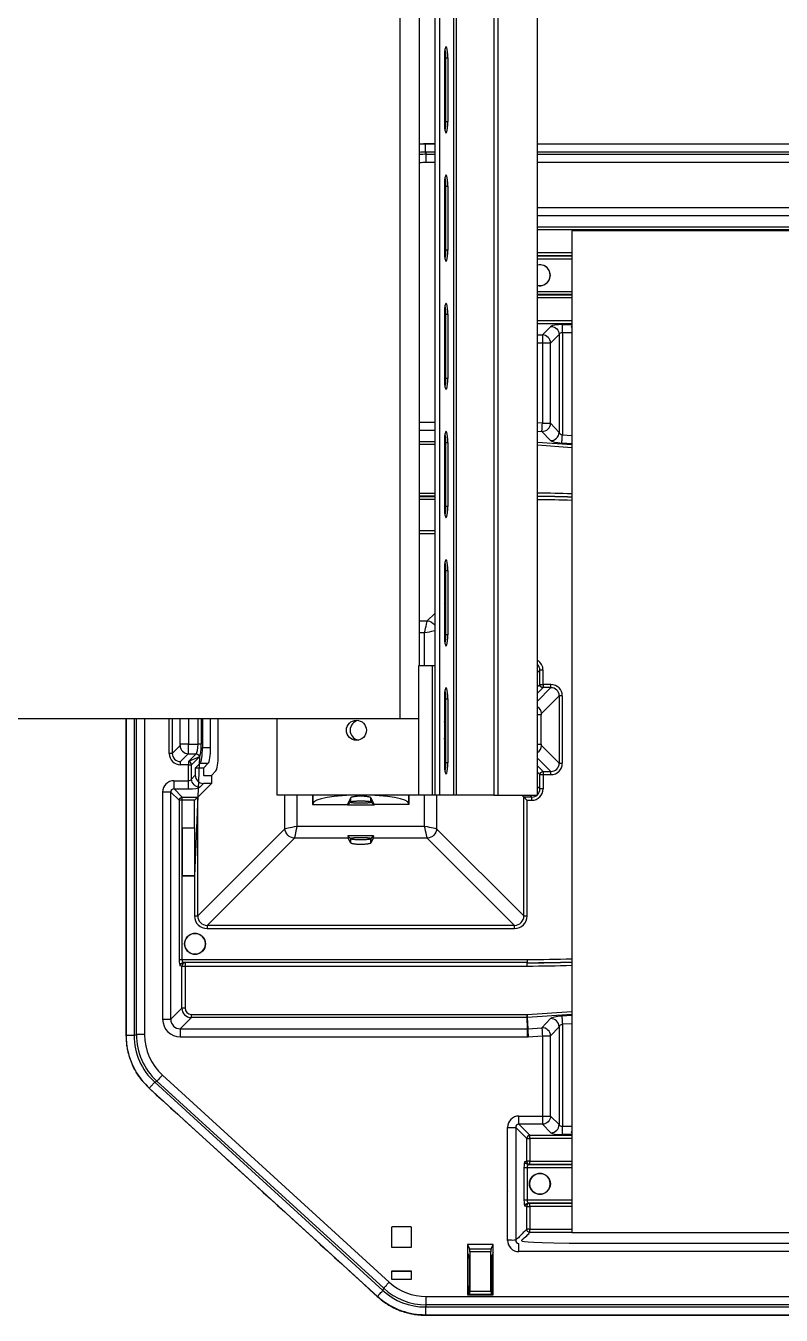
# Model space of a CAD drawing. Header units: feet. Extents: x 1518 to 2565, y 62 to 679.
# Drawn here: x 2123.65 to 2135.43, y 528.97 to 549.08 of the extents above; entities that cross this region are included whole.
import ezdxf

# ---------------------------------------------------------------- set-up
doc = ezdxf.new("R2010")
doc.units = ezdxf.units.FT
doc.header["$LTSCALE"] = 50
doc.header["$MEASUREMENT"] = 0

# ---------------------------------------------------------------- blocks, each defined once
blk = doc.blocks.new('Z1')
at = {"color": 1, "linetype": 'Continuous'}
for p, q in [((0.871, 140.498), (0.871, 70.498)), ((1.523, 140.498), (1.523, 70.498)), ((2.142, 70.498), (2.142, 140.498)), ((0, 71.685), (0, 137.185)), ((0.301, 72.518), (0.301, 136.373)), ((0.395, 80.527), (0.408, 80.493)), ((2.143, 80.655), (18.191, 80.655)), ((18.191, 80.652), (2.143, 80.652)), ((18.191, 80.527), (2.143, 80.527)), ((2.143, 78.959), (2.677, 78.959)), ((2.677, 78.909), (2.143, 78.909)), ((2.143, 78.907), (2.677, 78.907)), ((2.677, 78.857), (2.143, 78.857)), ((2.143, 78.355), (2.677, 78.355)), ((2.677, 78.305), (2.143, 78.305)), ((2.143, 78.302), (2.677, 78.302)), ((2.677, 78.252), (2.143, 78.252)), ((2.143, 77.898), (2.677, 77.898)), ((2.677, 77.848), (2.143, 77.848)), ((0.301, 76.313), (0.54, 76.313)), ((2.347, 76.298), (2.48, 76.155)), ((0.54, 76.185), (0.301, 76.185)), ((2.343, 76.028), (2.21, 76.17)), ((0.301, 76.013), (0.54, 76.013)), ((0.54, 75.964), (0.301, 75.964)), ((0.69, 76.013), (0.708, 76.013)), ((0.708, 75.964), (0.69, 75.964)), ((2.143, 76.002), (2.677, 75.966)), ((2.677, 75.916), (2.143, 75.953)), ((0.301, 75.208), (0.54, 75.208)), ((0.54, 75.158), (0.301, 75.158)), ((0.301, 75.156), (0.54, 75.156)), ((0.54, 75.106), (0.301, 75.106)), ((0.69, 75.208), (0.708, 75.208)), ((0.708, 75.158), (0.69, 75.158)), ((0.69, 75.156), (0.708, 75.156)), ((0.708, 75.106), (0.69, 75.106)), ((0.301, 74.624), (0.54, 74.624)), ((0.54, 74.574), (0.301, 74.574)), ((0.69, 73.482), (0.708, 73.501)), ((0.708, 73.205), (0.69, 73.187)), ((-2.836, 71.123), (-2.836, 71.685)), ((-1.365, 70.498), (-1.365, 70.352)), ((-0.772, 70.452), (-0.772, 70.388)), ((-0.455, 70.388), (-0.455, 70.452)), ((-0.772, 69.817), (-0.772, 69.753)), ((-0.455, 69.753), (-0.455, 69.817)), ((-0.136, 63.751), (-0.136, 63.453)), ((0.168, 63.761), (-0.126, 63.761)), ((0.178, 63.453), (0.178, 63.751)), ((2.677, 63.675), (10.302, 63.675)), ((-0.126, 63.443), (0.168, 63.443)), ((1.051, 63.357), (1.072, 63.315)), ((1.076, 63.266), (1.076, 62.844)), ((1.427, 63.266), (1.427, 62.844)), ((0.177, 63.067), (-0.135, 63.067)), ((0.177, 62.944), (0.177, 63.067)), ((-0.136, 62.943), (0.178, 62.943))]:
    blk.add_line(p, q, dxfattribs=at)
for points in [[(0.832, 140.498), (0.832, 70.498), (0.617, 70.498), (0.54, 70.498), (0.497, 70.498)], [(0.617, 140.498), (0.54, 140.498), (0.54, 70.498)], [(0.617, 70.498), (0.617, 140.498), (0.832, 140.498), (0.871, 140.498), (1.461, 140.498)], [(1.461, 70.498), (1.523, 70.498), (2.142, 70.498), (2.143, 70.498), (2.143, 140.498), (2.142, 140.498), (1.523, 140.498), (1.461, 140.498), (1.461, 70.498), (0.871, 70.498), (0.832, 70.498)], [(0.291, 71.685), (0, 71.685), (-38.449, 71.685), (-38.449, 137.185), (0, 137.185), (0.291, 137.185)], [(0.708, 81.998), (0.742, 81.998), (0.742, 80.998), (0.708, 80.998)], [(0.54, 80.652), (0.395, 80.652), (0.301, 80.647)], [(0.54, 80.527), (0.395, 80.527), (0.395, 80.652), (0.395, 80.655)], [(0.54, 80.365), (0.408, 80.365), (0.408, 80.493), (0.54, 80.493)], [(2.143, 79.663), (11.811, 79.663), (11.811, 79.681), (11.811, 80.335), (12.211, 80.335), (12.211, 79.681), (12.211, 79.663), (18.06, 79.663), (18.06, 79.535)], [(0.708, 79.998), (0.742, 79.998), (0.742, 78.998), (0.708, 78.998)], [(2.143, 79.363), (17.888, 79.363), (17.888, 79.314), (17.937, 79.314), (18.109, 79.486), (18.191, 79.486)], [(10.302, 79.3), (10.302, 63.675), (17.927, 63.675), (17.927, 79.3), (10.302, 79.3), (2.677, 79.3), (2.677, 63.675), (2.023, 63.675), (2.023, 63.724), (2.677, 63.724)], [(17.888, 79.3), (17.888, 79.314), (2.143, 79.314)], [(0.708, 77.998), (0.742, 77.998), (0.742, 76.998), (0.708, 76.998)], [(2.48, 77.681), (2.347, 77.548), (2.219, 77.548), (2.143, 77.548)], [(2.529, 77.708), (2.529, 77.836), (2.677, 77.836)], [(2.677, 77.708), (2.529, 77.708), (2.529, 76.117), (2.677, 76.107)], [(2.677, 77.794), (2.669, 77.801), (2.677, 77.801)], [(0.708, 75.998), (0.742, 75.998), (0.742, 74.998), (0.708, 74.998)], [(0.708, 73.998), (0.742, 73.998), (0.742, 72.998), (0.708, 72.998)], [(0.301, 73.213), (0.421, 73.213), (0.54, 73.332)], [(0.381, 72.518), (0.381, 73.026), (0.301, 73.026)], [(0.497, 72.518), (0.497, 70.498), (0.291, 70.498), (-1.916, 70.498), (-1.916, 71.685)], [(0.291, 70.498), (0.291, 72.518), (0.497, 72.518), (0.54, 72.518)], [(2.143, 72.185), (2.18, 72.222), (2.229, 72.222), (2.229, 72.445), (2.18, 72.445), (2.143, 72.408)], [(2.143, 71.964), (2.352, 72.173), (2.352, 72.222), (2.229, 72.222), (2.229, 72.173), (2.143, 72.087)], [(0.708, 71.998), (0.742, 71.998), (0.742, 70.998), (0.708, 70.998)], [(-4.147, 71.685), (-4.147, 66.745), (-4.273, 66.745), (-4.275, 66.745)], [(-4.147, 66.745), (-4.113, 66.76), (-4.113, 71.685)], [(-3.985, 71.685), (-3.985, 66.76), (-4.113, 66.76)], [(-3.553, 71.685), (-3.553, 71.147), (-3.602, 71.147), (-3.602, 71.685)], [(-3.3, 71.685), (-3.3, 71.289), (-3.428, 71.289), (-3.428, 71.685)], [(-3.3, 71.289), (-3.151, 71.289), (-3.151, 71.685)], [(-3.102, 71.685), (-3.102, 71.289), (-3.151, 71.289)], [(-3.082, 71.685), (-3.082, 71.239), (-2.955, 71.239), (-2.955, 71.685)], [(2.143, 71.289), (2.2, 71.289), (2.2, 71.749), (2.143, 71.749)], [(2.143, 70.853), (2.18, 70.816), (2.229, 70.816), (2.352, 70.816), (2.352, 70.865), (2.143, 71.074)], [(-3.067, 70.917), (-3.194, 70.917), (-3.194, 70.806), (-3.253, 70.747)], [(-3.194, 70.917), (-3.119, 70.993), (-2.992, 70.993), (-3.067, 70.917), (-3.067, 70.81), (-3.062, 70.805), (-2.944, 70.805), (-2.873, 70.877)], [(2.143, 70.951), (2.229, 70.865), (2.229, 70.816), (2.229, 70.593), (2.18, 70.593), (2.143, 70.63)], [(-3.526, 70.593), (-3.302, 70.593), (-3.302, 70.721)], [(-3.157, 68.612), (-3.157, 70.465), (-2.944, 70.678)], [(-3.576, 70.544), (-3.704, 70.544), (-3.704, 67.001), (-3.576, 67.001), (-3.403, 67.173)], [(-3.396, 69.984), (-3.398, 69.987), (-3.207, 69.987), (-3.207, 69.237), (-3.207, 68.612), (-3.157, 68.612), (-1.796, 69.973), (-1.796, 70.498)], [(-1.364, 70.498), (-1.364, 70.368), (-1.365, 70.352), (-0.822, 70.352)], [(-0.406, 70.338), (-0.822, 70.338), (-0.774, 70.386), (-0.774, 70.448), (-0.822, 70.352), (-0.822, 70.338)], [(0.138, 70.352), (-0.406, 70.352), (-0.454, 70.448), (-0.454, 70.386), (-0.406, 70.338), (-0.406, 70.352)], [(0.136, 70.498), (0.136, 70.368), (0.138, 70.352), (0.138, 70.498)], [(0.568, 70.498), (0.568, 69.973), (1.93, 68.612), (1.979, 68.612), (1.979, 70.416), (2.052, 70.416), (2.052, 70.465), (2.02, 70.498)], [(1.93, 68.612), (1.93, 70.465), (1.898, 70.498)], [(-3.396, 69.239), (-3.398, 69.237), (-3.207, 69.237), (-3.209, 69.239)], [(-3.428, 66.853), (-3.428, 66.725), (1.986, 66.725), (1.986, 66.853), (1.98, 67.025), (-3.256, 67.025), (-3.256, 67.074), (1.98, 67.074), (2.677, 67.122)], [(-3.256, 67.025), (-3.428, 66.853), (1.986, 66.853)], [(2.677, 66.931), (2.529, 66.921), (2.529, 65.331), (2.677, 65.331)], [(2.677, 65.141), (2.023, 65.141), (2.023, 65.19), (2.677, 65.19)], [(2.677, 65.203), (2.529, 65.203), (2.529, 65.331)], [(2.677, 65.237), (2.669, 65.237), (2.677, 65.245)], [(1.979, 64.683), (1.93, 64.683), (1.93, 64.182), (1.979, 64.182), (2.677, 64.182)], [(2.677, 64.683), (1.979, 64.683), (1.979, 64.182)], [(1.051, 63.484), (1.051, 63.357), (1.051, 62.703), (1.451, 62.703), (1.451, 63.357), (1.43, 63.315)], [(1.451, 63.357), (1.451, 63.484), (1.051, 63.484), (1.083, 63.42), (1.419, 63.42), (1.451, 63.484)], [(11.811, 63.375), (1.851, 63.375), (1.851, 63.503)], [(-0.136, 63.068), (-0.135, 63.067), (-0.135, 62.944)], [(18.604, 62.384), (18.604, 62.386), (0.395, 62.386), (0.395, 62.384)]]:
    blk.add_lwpolyline(points, dxfattribs=at)
at = {"color": 1, "linetype": 'Continuous', "flags": 128}
for points in [[(0.742, 81.998), (0.741, 82.046), (0.738, 82.09), (0.733, 82.127), (0.727, 82.154), (0.719, 82.168), (0.712, 82.168), (0.705, 82.154), (0.699, 82.127), (0.694, 82.09), (0.691, 82.046), (0.69, 81.998), (0.69, 80.998), (0.691, 80.949), (0.694, 80.905), (0.699, 80.868), (0.705, 80.841), (0.712, 80.827), (0.719, 80.827), (0.727, 80.841), (0.733, 80.868), (0.738, 80.905), (0.741, 80.949), (0.742, 80.998)], [(0.742, 79.998), (0.741, 80.046), (0.738, 80.09), (0.733, 80.127), (0.727, 80.154), (0.719, 80.168), (0.712, 80.168), (0.705, 80.154), (0.699, 80.127), (0.694, 80.09), (0.691, 80.046), (0.69, 79.998), (0.69, 78.998), (0.691, 78.949), (0.694, 78.905), (0.699, 78.868), (0.705, 78.841), (0.712, 78.827), (0.719, 78.827), (0.727, 78.841), (0.733, 78.868), (0.738, 78.905), (0.741, 78.949), (0.742, 78.998)], [(0.742, 77.998), (0.741, 78.046), (0.738, 78.09), (0.733, 78.127), (0.727, 78.154), (0.719, 78.168), (0.712, 78.168), (0.705, 78.154), (0.699, 78.127), (0.694, 78.09), (0.691, 78.046), (0.69, 77.998), (0.69, 76.998), (0.691, 76.949), (0.694, 76.905), (0.699, 76.868), (0.705, 76.841), (0.712, 76.827), (0.719, 76.827), (0.727, 76.841), (0.733, 76.868), (0.738, 76.905), (0.741, 76.949), (0.742, 76.998)], [(2.143, 76.175), (2.21, 76.17), (2.211, 76.176), (2.211, 76.185), (2.212, 76.198), (2.213, 76.214), (2.214, 76.233), (2.216, 76.253), (2.217, 76.275), (2.219, 76.298), (2.143, 76.303)], [(0.742, 75.998), (0.741, 76.046), (0.738, 76.09), (0.733, 76.127), (0.727, 76.154), (0.719, 76.168), (0.712, 76.168), (0.705, 76.154), (0.699, 76.127), (0.694, 76.09), (0.691, 76.046), (0.69, 75.998), (0.69, 74.998), (0.691, 74.949), (0.694, 74.905), (0.699, 74.868), (0.705, 74.841), (0.712, 74.827), (0.719, 74.827), (0.727, 74.841), (0.733, 74.868), (0.738, 74.905), (0.741, 74.949), (0.742, 74.998)], [(2.677, 75.978), (2.52, 75.989), (2.521, 75.995), (2.522, 76.005), (2.522, 76.018), (2.524, 76.033), (2.525, 76.052), (2.526, 76.073), (2.528, 76.094), (2.529, 76.117)], [(0.742, 73.998), (0.741, 74.046), (0.738, 74.09), (0.733, 74.127), (0.727, 74.154), (0.719, 74.168), (0.712, 74.168), (0.705, 74.154), (0.699, 74.127), (0.694, 74.09), (0.691, 74.046), (0.69, 73.998), (0.69, 72.998), (0.691, 72.949), (0.694, 72.905), (0.699, 72.868), (0.705, 72.841), (0.712, 72.827), (0.719, 72.827), (0.727, 72.841), (0.733, 72.868), (0.738, 72.905), (0.741, 72.949), (0.742, 72.998)], [(0.742, 71.998), (0.741, 72.046), (0.738, 72.09), (0.733, 72.127), (0.727, 72.154), (0.719, 72.168), (0.712, 72.168), (0.705, 72.154), (0.699, 72.127), (0.694, 72.09), (0.691, 72.046), (0.69, 71.998), (0.69, 70.998), (0.691, 70.949), (0.694, 70.905), (0.699, 70.868), (0.705, 70.841), (0.712, 70.827), (0.719, 70.827), (0.727, 70.841), (0.733, 70.868), (0.738, 70.905), (0.741, 70.949), (0.742, 70.998)], [(-3.398, 67.933), (-3.398, 69.237), (-3.398, 69.987), (-3.398, 70.416), (-3.398, 70.465), (-3.157, 70.465), (-3.16, 70.463), (-3.163, 70.459), (-3.168, 70.454), (-3.174, 70.448), (-3.182, 70.441), (-3.189, 70.433), (-3.198, 70.425), (-3.207, 70.416)], [(-1.609, 70.498), (-1.609, 70.012), (-1.617, 69.975), (-1.624, 69.939), (-1.631, 69.905), (-1.637, 69.876), (-1.642, 69.853), (-1.646, 69.836), (-1.648, 69.825), (-3.01, 68.464), (-3.01, 68.415), (1.782, 68.415), (1.782, 68.464), (-3.01, 68.464)], [(1.782, 68.464), (0.421, 69.825), (0.419, 69.836), (0.415, 69.853), (0.41, 69.876), (0.404, 69.905), (0.397, 69.939), (0.389, 69.975), (0.381, 70.012), (0.381, 70.498)], [(2.052, 70.465), (1.93, 70.465), (1.932, 70.463), (1.936, 70.459), (1.941, 70.454), (1.947, 70.448), (1.954, 70.441), (1.962, 70.433), (1.971, 70.425), (1.979, 70.416)], [(2.677, 67.06), (2.52, 67.049), (2.521, 67.043), (2.522, 67.034), (2.522, 67.021), (2.524, 67.005), (2.525, 66.986), (2.526, 66.966), (2.528, 66.944), (2.529, 66.921)], [(-3.913, 65.924), (-3.911, 65.925), (-0.354, 62.676), (-0.339, 62.693), (-0.325, 62.709), (-0.311, 62.724), (-0.299, 62.737), (-0.288, 62.749), (-0.28, 62.758), (-0.273, 62.765), (-0.269, 62.769), (-3.826, 66.018), (-3.793, 66.033), (-0.256, 62.803)], [(-0.269, 62.769), (-0.256, 62.803), (-0.253, 62.807), (-0.246, 62.814), (-0.237, 62.824), (-0.227, 62.836), (-0.214, 62.849), (-0.2, 62.865), (-0.185, 62.881), (-0.17, 62.897), (-3.706, 66.127), (-3.722, 66.111), (-3.736, 66.095), (-3.75, 66.079), (-3.763, 66.066), (-3.774, 66.054), (-3.782, 66.044), (-3.789, 66.037), (-3.793, 66.033)]]:
    blk.add_lwpolyline(points, dxfattribs=at)
at = {"color": 1, "linetype": 'Continuous'}
for points in [[(0.699, 82.129, -0.044078), (0.708, 81.998), (0.708, 80.998, -0.044084), (0.699, 80.866)], [(0.699, 80.129, -0.044084), (0.708, 79.998), (0.708, 78.998, -0.044083), (0.699, 78.866)], [(2.143, 78.448, 0.202767), (2.267, 78.47, 0.544465), (2.267, 78.741, 0.202767), (2.143, 78.763)], [(0.699, 78.129, -0.044083), (0.708, 77.998), (0.708, 76.998, -0.044083), (0.699, 76.866)], [(2.143, 77.676), (2.219, 77.676), (2.352, 77.809, -0.393918), (2.48, 77.681), (2.48, 76.155)], [(0.699, 76.129, -0.044083), (0.708, 75.998), (0.708, 74.998, -0.044083), (0.699, 74.866)], [(0.699, 74.129, -0.044084), (0.708, 73.998), (0.708, 72.998, -0.044081), (0.699, 72.866)], [(2.352, 72.173), (2.229, 72.173, -0.393952), (2.18, 72.222), (2.18, 72.445)], [(0.699, 72.129, -0.044084), (0.708, 71.998), (0.708, 70.998, -0.044078), (0.699, 70.866)], [(2.143, 71.163, 0.244886), (2.203, 71.27), (2.48, 70.993), (2.529, 70.993), (2.529, 72.045), (2.48, 72.045), (2.48, 70.993)], [(2.48, 72.045), (2.203, 71.768, 0.244888), (2.143, 71.875)], [(0.69, 71.37, 0.067276), (0.704, 71.508, 0.067277), (0.69, 71.646)], [(-3.553, 71.147), (-3.431, 71.27, 0.393908), (-3.303, 71.142)], [(-2.944, 70.805), (-2.944, 70.678), (-3.066, 70.678), (-3.125, 70.619, -0.393908), (-3.253, 70.747), (-3.253, 70.97, 0.393932), (-3.302, 71.019), (-3.18, 71.142)], [(2.18, 70.593), (2.18, 70.816, -0.393948), (2.229, 70.865), (2.352, 70.865)], [(-3.576, 67.001), (-3.576, 70.544), (-3.448, 70.416), (-3.448, 67.933), (-3.398, 67.933), (1.981, 67.933), (1.981, 67.883), (-3.381, 67.883), (-3.354, 67.88, 0.412109), (-3.403, 67.83), (-3.354, 67.83), (-3.354, 67.173), (-3.403, 67.173), (-3.403, 67.83), (-3.43, 67.833, -0.411992), (-3.381, 67.883)], [(2.48, 66.883, 0.411946), (2.343, 67.011), (2.21, 66.868)], [(1.851, 65.362), (2.023, 65.19, 0.393866), (1.974, 65.141), (1.802, 65.313), (1.802, 63.552)], [(1.997, 64.733, -0.412067), (1.947, 64.783), (1.974, 64.786), (1.974, 65.141), (2.023, 65.141), (2.023, 64.786), (2.677, 64.786)], [(2.677, 64.736), (2.023, 64.736), (2.023, 64.786), (1.974, 64.786, 0.412074), (2.023, 64.736), (1.997, 64.733), (2.677, 64.733)], [(2.677, 64.079), (2.023, 64.079), (2.023, 63.724), (1.974, 63.724), (1.974, 64.079), (1.947, 64.082, -0.412081), (1.997, 64.132)], [(2.677, 64.132), (1.997, 64.132), (2.023, 64.129, 0.412061), (1.974, 64.079), (2.023, 64.079), (2.023, 64.129), (2.677, 64.129)]]:
    blk.add_lwpolyline(points, format="xyb", dxfattribs=at)
for points in [[(2.219, 76.298), (2.347, 76.298), (2.347, 77.548, 0.393919), (2.219, 77.676), (2.219, 77.548)], [(-3.209, 69.239), (-3.396, 69.239), (-3.396, 69.984), (-3.209, 69.984), (-3.207, 69.987), (-3.207, 70.416), (-3.398, 70.416), (-3.448, 70.416, -0.393922), (-3.398, 70.465), (-3.526, 70.593), (-3.526, 70.721), (-3.302, 70.721), (-3.302, 70.97), (-3.253, 70.97), (-3.131, 71.093)], [(-3.302, 71.019), (-3.302, 70.97), (-3.425, 70.97), (-3.425, 71.019), (-3.303, 71.142), (-3.18, 71.142, -0.393932), (-3.131, 71.093)], [(-3.286, 68.313, 0.544465), (-3.286, 68.041, 0.294947), (-3.111, 68.041, 0.544465), (-3.111, 68.313, 0.294947)], [(2.092, 64.568, 0.544465), (2.092, 64.297, 0.294947), (2.267, 64.297, 0.544465), (2.267, 64.568, 0.294947)]]:
    blk.add_lwpolyline(points, format="xyb", close=True, dxfattribs=at)
at = {"color": 1, "linetype": 'Continuous', "flags": 128}
for points in [[(0.54, 73.059), (0.517, 73.054), (0.488, 73.048), (0.455, 73.041), (0.419, 73.034), (0.381, 73.026), (0.389, 73.063), (0.397, 73.1), (0.404, 73.133), (0.41, 73.162), (0.415, 73.185), (0.419, 73.203), (0.421, 73.213, -0.234532), (0.54, 73.148)], [(2.677, 67.073), (1.983, 67.025), (1.983, 67.028), (1.983, 67.031), (1.983, 67.036), (1.982, 67.042), (1.982, 67.049), (1.981, 67.057), (1.98, 67.066), (1.98, 67.074), (1.98, 67.025, 0.016615), (1.983, 67.025), (1.989, 66.853), (2.21, 66.868), (2.211, 66.862), (2.211, 66.853), (2.212, 66.84), (2.213, 66.824), (2.214, 66.805), (2.216, 66.785), (2.217, 66.763), (2.219, 66.74), (2.347, 66.74, 0.411946), (2.21, 66.868)], [(1.989, 66.853), (1.99, 66.847), (1.99, 66.838), (1.991, 66.825), (1.992, 66.809), (1.993, 66.79), (1.995, 66.77), (1.996, 66.748), (1.998, 66.725), (2.219, 66.74), (2.219, 65.49), (2.219, 65.362), (2.352, 65.229, 0.393921), (2.48, 65.357), (2.347, 65.49, -0.393918), (2.219, 65.362), (1.851, 65.362), (1.851, 65.49), (2.219, 65.49), (2.347, 65.49), (2.347, 66.74), (2.48, 66.883), (2.48, 65.357)]]:
    blk.add_lwpolyline(points, format="xyb", dxfattribs=at)
blk.add_lwpolyline([(-0.774, 69.757), (-0.808, 69.825), (-1.648, 69.825, -0.39394), (-1.796, 69.973), (-1.786, 69.975), (-1.768, 69.979), (-1.745, 69.984), (-1.716, 69.99), (-1.682, 69.997), (-1.646, 70.005), (-1.609, 70.012), (0.381, 70.012), (0.419, 70.005), (0.455, 69.997), (0.488, 69.99), (0.517, 69.984), (0.541, 69.979), (0.558, 69.975), (0.568, 69.973, -0.393923), (0.421, 69.825), (-0.42, 69.825), (-0.454, 69.757), (-0.454, 69.819), (-0.413, 69.86), (-0.815, 69.86), (-0.774, 69.819)], format="xyb", close=True, dxfattribs=at)
at = {"color": 1, "linetype": 'Continuous'}
for points in [[(-3.354, 67.88), (-3.354, 67.83), (1.981, 67.83), (1.981, 67.88), (1.981, 67.883)], [(1.416, 63.371), (1.087, 63.371), (1.087, 62.759), (1.416, 62.759)], [(0.177, 63.067), (0.178, 63.068), (-0.136, 63.068), (-0.136, 62.943), (-0.135, 62.944), (0.177, 62.944), (0.178, 62.943)], [(1.427, 62.708), (1.076, 62.708), (1.082, 62.709), (1.42, 62.709)]]:
    blk.add_lwpolyline(points, close=True, dxfattribs=at)
for centre, radius in [((-0.682, 71.508), 0.156), ((-3.198, 68.177), 0.163), ((2.179, 64.432), 0.163)]:
    blk.add_circle(centre, radius, dxfattribs=at)
for centre, radius, start, end in [((2.179, 78.606), 0.163, 257.1326, 102.8674), ((2.214, 76.303), 0.133, 268.2707, 357.8266), ((2.347, 76.16), 0.133, 268.2707, 357.8266), ((1.981, 56.626), 18.582, 87.8554, 89.5018), ((1.981, 56.626), 18.532, 87.8496, 89.5004), ((1.981, 56.626), 18.53, 87.8493, 89.5003), ((1.981, 56.626), 18.48, 87.8434, 89.499), ((-0.623, 71.508), 0.157, 101.5572, 258.4428), ((1.981, 86.412), 18.48, 270, 272.1566), ((1.981, 86.412), 18.53, 270, 272.1507), ((1.981, 86.412), 18.532, 270, 272.1504), ((1.981, 86.412), 18.582, 270, 272.1446)]:
    blk.add_arc(centre, radius, start, end, dxfattribs=at)
for centre, major_axis, ratio, start_param, end_param in [((0.408, 79.507), (-0.37, 0.953), 0.978189, 5.918992, 6.012205), ((0.418, 79.482), (-0.366, 0.945), 0.987012, 5.918992, 6.025366), ((0.418, 79.482), (0.32, -0.825), 0.982581, 2.777399, 2.899692), ((2.529, 77.804), (0.18, 0), 0.176327, 1.570796, 2.96706), ((2.529, 77.676), (0.05, 0), 0.634777, 1.570796, 2.96706), ((2.785, 77.708), (0.133, -0.129), 0.122744, 3.780325, 3.887313), ((2.529, 76.149), (0.0488, -0.019), 0.580702, 3.53857, 4.934833), ((2.52, 76.021), (0.18, -0.013), 0.175892, 3.328509, 4.724773), ((2.046, 72.439), (-0.131, -0.131), 0.970288, 2.371274, 3.3859), ((2.046, 72.439), (0.0969, 0.0969), 0.948921, 5.512866, 6.287282), ((2.346, 72.039), (0.131, 0.131), 0.970288, 5.512866, 7.053504), ((2.346, 72.039), (0.0969, 0.0969), 0.948921, 5.512866, 7.053504), ((2.204, 71.749), (0, 0.02), 0.176327, 0.174533, 1.570796), ((-3.431, 71.289), (0, 0.02), 0.176327, 3.316126, 4.712389), ((-3.303, 71.289), (0, 0.15), 0.02351, 3.316126, 4.712389), ((-3.186, 71.289), (0, 0.15), 0.235103, 3.316126, 4.712389), ((-3.137, 71.289), (0, 0.2), 0.176327, 3.316126, 4.712389), ((-3.126, 71.239), (0, 0.25), 0.176327, 3.316126, 4.712389), ((-3, 71.239), (0, 0.25), 0.176327, 3.316126, 4.712389), ((2.204, 71.289), (0, 0.02), 0.176327, 1.570796, 2.96706), ((-3.419, 71.153), (-0.131, -0.131), 0.970288, 5.512866, 7.053504), ((-3.419, 71.153), (0.0969, 0.0969), 0.948921, 2.371274, 3.911912), ((-2.88, 71.123), (0, 0.25), 0.176327, 3.316126, 4.712389), ((-3.062, 70.81), (0.0947, 0.0947), 0.970288, 2.371274, 3.911912), ((2.346, 70.999), (-0.0969, 0.0969), 0.948921, 2.371274, 3.911912), ((2.346, 70.999), (0.131, -0.131), 0.970288, 5.512866, 7.053504), ((-3.521, 70.538), (-0.131, 0.131), 0.970288, 5.512866, 7.053504), ((-3.302, 70.753), (0.05, 0), 0.634777, 4.712389, 6.108652), ((-3.302, 70.625), (0.18, 0), 0.176327, 4.712389, 6.108652), ((-3.521, 70.538), (-0.042, 0.042), 0.84211, 5.512866, 7.053504), ((-0.614, 70.365), (0.75, 0), 0.176327, 0.017453, 3.124139), ((2.046, 70.599), (0.0969, -0.0969), 0.948921, 5.512866, 7.053504), ((2.046, 70.599), (-0.131, 0.131), 0.970288, 2.371274, 3.911912), ((-0.805, 70.012), (0, 0.19), 0.087489, 2.502598, 2.96706), ((0.044, 69.815), (0.5, 0), 0.087489, 3.054326, 3.083032), ((-0.422, 70.012), (0, 0.19), 0.087489, 3.316126, 3.780587), ((-3.003, 68.618), (-0.146, -0.146), 0.970288, 5.512866, 7.053504), ((-3.003, 68.618), (0.111, 0.111), 0.951716, 2.371274, 3.911912), ((1.776, 68.618), (-0.111, 0.111), 0.951716, 2.371274, 3.911912), ((1.776, 68.618), (0.146, -0.146), 0.970288, 5.512866, 7.053504), ((-3.43, 67.933), (0, 0.1), 0.176327, 1.570796, 3.124139), ((-3.381, 67.933), (0, 0.05), 0.352654, 1.570796, 3.124139), ((-3.419, 67.009), (-0.204, -0.204), 0.970288, 5.512866, 7.053504), ((-3.419, 67.009), (0.115, 0.115), 0.923436, 2.371274, 3.911912), ((-3.253, 67.176), (0.107, 0.107), 0.989599, 2.371274, 3.911912), ((-3.253, 67.176), (-0.0729, -0.0729), 0.970288, 5.512866, 7.053504), ((2.52, 67.017), (0.18, 0.013), 0.175892, 1.558413, 2.954676), ((1.986, 66.908), (-0.0019, 0.0547), 0.913122, 3.108053, 3.175133), ((2.529, 66.89), (0.0488, 0.019), 0.580702, 1.348352, 2.744616), ((-3.128, 66.76), (0.936, 0.413), 0.977384, 2.732965, 3.550221), ((-3.102, 66.772), (0.927, 0.409), 0.986525, 2.732965, 3.550221), ((-3.102, 66.772), (0.811, 0.357), 0.981933, 2.732965, 3.550221), ((1.986, 66.908), (0.006, -0.183), 0.984791, 6.249645, 6.316725), ((1.857, 65.307), (-0.131, 0.131), 0.970288, 5.512866, 7.053504), ((1.857, 65.307), (-0.042, 0.042), 0.84211, 5.512866, 7.053504), ((2.529, 65.234), (0.18, 0), 0.176327, 3.316126, 4.712389), ((2.529, 65.362), (0.05, 0), 0.634777, 3.316126, 4.712389), ((2.785, 65.331), (0.133, 0.129), 0.122744, 2.395872, 2.50286), ((1.948, 64.683), (0, 0.1), 0.176327, 0.017453, 1.570796), ((1.997, 64.683), (0, 0.05), 0.352654, 0.017453, 1.570796), ((1.948, 64.182), (0, 0.1), 0.176327, 1.570796, 3.124139), ((1.997, 64.182), (0, 0.05), 0.352654, 1.570796, 3.124139), ((-0.126, 63.751), (-0.00707, 0.00707), 0.999695, 5.497939, 7.068431), ((0.168, 63.751), (0.00707, 0.00707), 0.999695, 5.497939, 7.068431), ((-0.126, 63.453), (-0.00707, -0.00707), 0.999695, 5.497939, 7.068431), ((0.168, 63.453), (0.00707, -0.00707), 0.999695, 5.497939, 7.068431), ((1.082, 63.371), (0, 0.05), 0.087489, 4.712389, 6.108652), ((1.42, 63.371), (0, 0.05), 0.087489, 0.174533, 1.570796), ((1.857, 63.558), (0.131, 0.131), 0.970288, 2.371274, 3.911912), ((1.857, 63.558), (0.042, 0.042), 0.84211, 2.371274, 3.911912), ((1.071, 63.266), (0, 0.05), 0.087489, 4.712389, 6.108652), ((1.431, 63.266), (0, 0.05), 0.087489, 0.174533, 1.570796), ((0.408, 63.531), (0.37, 0.953), 0.978189, 2.777399, 3.505786), ((0.418, 63.557), (0.366, 0.945), 0.987012, 2.777399, 3.505786), ((0.418, 63.557), (0.32, 0.825), 0.982581, 2.777399, 3.505786), ((1.071, 62.844), (0, 0.05), 0.087489, 3.665191, 4.712389), ((1.082, 62.759), (0, 0.05), 0.087489, 3.159046, 4.712389), ((1.42, 62.759), (0, 0.05), 0.087489, 1.570796, 3.124139)]:
    blk.add_ellipse(centre, major_axis=major_axis, ratio=ratio, start_param=start_param, end_param=end_param, dxfattribs=at)
for points, knots in [([(0.54, 80.655), (0.492, 80.655), (0.443, 80.655), (0.395, 80.655), (0.375, 80.654), (0.344, 80.654), (0.313, 80.651), (0.301, 80.65)], [0, 0, 0, 0, 1, 1, 1, 1.615467, 2, 2, 2, 2]), ([(2.143, 80.493), (3.569, 80.493), (4.995, 80.493), (6.422, 80.493), (6.423, 80.488), (6.426, 80.479), (6.429, 80.444), (6.431, 80.404), (6.431, 80.378), (6.431, 80.365), (5.002, 80.365), (3.572, 80.365), (2.143, 80.365)], [0, 0, 0, 0, 1, 1, 1, 1.272796, 1.562444, 1.787991, 2, 2, 2, 3, 3, 3, 3]), ([(11.811, 79.663), (11.811, 79.647), (11.811, 79.613), (11.808, 79.572), (11.805, 79.545), (11.803, 79.538), (11.802, 79.535), (8.582, 79.535), (5.363, 79.535), (2.143, 79.535)], [0, 0, 0, 0, 0.271929, 0.56133, 0.787278, 1, 1, 1, 2, 2, 2, 2]), ([(-4.273, 71.685), (-4.273, 70.038), (-4.273, 68.392), (-4.273, 66.745), (-4.271, 66.702), (-4.268, 66.614), (-4.241, 66.468), (-4.189, 66.307), (-4.108, 66.155), (-4.014, 66.026), (-3.946, 65.959), (-3.911, 65.925), (-3.906, 65.931), (-3.901, 65.936), (-3.896, 65.942), (-3.891, 65.947), (-3.887, 65.952), (-3.882, 65.958), (-3.877, 65.962), (-3.873, 65.967), (-3.868, 65.972), (-3.864, 65.977), (-3.86, 65.981), (-3.856, 65.986), (-3.852, 65.99), (-3.849, 65.994), (-3.845, 65.997), (-3.842, 66.001), (-3.839, 66.004), (-3.837, 66.007), (-3.834, 66.009), (-3.832, 66.012), (-3.83, 66.014), (-3.829, 66.015), (-3.828, 66.017), (-3.826, 66.018)], [0, 0, 0, 0, 1, 1, 1, 1.141276, 1.284534, 1.483578, 1.688394, 1.8429, 2, 2, 2, 3, 3, 3, 4, 4, 4, 5, 5, 5, 6, 6, 6, 7, 7, 7, 8, 8, 8, 9, 9, 9, 10, 10, 10, 10]), ([(-4.275, 71.685), (-4.275, 70.038), (-4.275, 68.392), (-4.275, 66.745), (-4.274, 66.707), (-4.272, 66.643), (-4.261, 66.566), (-4.24, 66.453), (-4.208, 66.368), (-4.181, 66.296), (-4.164, 66.261), (-4.137, 66.204), (-4.096, 66.138), (-4.03, 66.043), (-3.967, 65.979), (-3.913, 65.924), (-2.727, 64.841), (-1.541, 63.758), (-0.356, 62.675)], [0, 0, 0, 0, 1, 1, 1, 1.250498, 1.416155, 1.50077, 2, 2, 2, 2.249902, 2.414977, 2.499969, 3, 3, 3, 4, 4, 4, 4]), ([(0.408, 62.545), (0.403, 62.534), (0.399, 62.523), (0.395, 62.512), (0.395, 62.47), (0.395, 62.428), (0.395, 62.386), (0.332, 62.389), (0.207, 62.395), (0.026, 62.443), (-0.128, 62.512), (-0.255, 62.591), (-0.321, 62.648), (-0.354, 62.676), (-0.355, 62.676), (-0.355, 62.675), (-0.356, 62.675), (-0.341, 62.662), (-0.303, 62.628), (-0.248, 62.587), (-0.188, 62.548), (-0.133, 62.516), (-0.071, 62.485), (-0.029, 62.468), (-0.008, 62.459), (0.01, 62.452), (0.058, 62.435), (0.124, 62.416), (0.194, 62.401), (0.258, 62.391), (0.326, 62.385), (0.372, 62.384), (0.395, 62.384), (6.465, 62.384), (12.534, 62.384), (18.604, 62.384), (18.621, 62.384), (18.663, 62.384), (18.72, 62.389), (18.778, 62.397), (18.831, 62.406), (18.868, 62.415), (18.886, 62.42), (18.903, 62.424), (18.943, 62.435), (18.997, 62.454), (19.051, 62.476), (19.099, 62.499), (19.133, 62.517), (19.149, 62.526), (19.164, 62.534), (19.2, 62.555), (19.247, 62.587), (19.294, 62.623), (19.335, 62.656), (19.363, 62.682), (19.377, 62.695), (19.389, 62.707), (19.419, 62.737), (19.456, 62.78), (19.493, 62.826), (19.524, 62.869), (19.544, 62.901), (19.555, 62.917), (20.405, 64.313), (21.255, 65.709), (22.106, 67.105), (22.115, 67.12), (22.138, 67.159), (22.165, 67.214), (22.19, 67.271), (22.21, 67.325), (22.221, 67.364), (22.227, 67.383)], [0, 0, 0, 0, 1, 1, 1, 2, 2, 2, 2.227046, 2.45708, 2.680644, 2.841434, 3, 3, 3, 4, 4, 4, 4.139693, 4.369522, 4.500285, 4.666892, 4.833452, 5, 5, 5, 5.139041, 5.368685, 5.49968, 5.666359, 5.833127, 6, 6, 6, 7, 7, 7, 7.180619, 7.439228, 7.600402, 7.800259, 8, 8, 8, 8.180333, 8.438816, 8.600139, 8.800073, 9, 9, 9, 9.18001, 9.438361, 9.59983, 9.799875, 10, 10, 10, 10.179713, 10.437942, 10.599559, 10.799703, 11, 11, 11, 12, 12, 12, 12.180358, 12.438823, 12.60013, 12.800073, 13, 13, 13, 13]), ([(0.395, 62.512), (6.465, 62.512), (12.534, 62.512), (18.604, 62.512), (18.604, 62.47), (18.604, 62.428), (18.604, 62.386), (18.648, 62.387), (18.735, 62.39), (18.883, 62.417), (19.043, 62.47), (19.209, 62.558), (19.357, 62.673), (19.472, 62.795), (19.529, 62.883), (19.553, 62.919), (19.546, 62.922), (19.54, 62.926), (19.534, 62.93), (19.528, 62.934), (19.521, 62.938), (19.515, 62.941), (19.51, 62.945), (19.504, 62.948), (19.498, 62.952), (19.493, 62.955), (19.488, 62.958), (19.483, 62.961), (19.478, 62.964), (19.474, 62.967), (19.469, 62.969), (19.465, 62.972), (19.462, 62.974), (19.458, 62.976), (19.456, 62.978), (19.453, 62.979), (19.45, 62.981), (19.449, 62.982), (19.447, 62.983), (19.445, 62.984), (20.296, 64.38), (21.146, 65.776), (21.997, 67.171), (21.985, 67.174), (21.974, 67.178), (21.963, 67.181), (21.118, 65.793), (20.272, 64.405), (19.426, 63.018)], [0, 0, 0, 0, 1, 1, 1, 2, 2, 2, 2.115443, 2.230883, 2.395157, 2.559427, 2.72347, 2.887517, 3, 3, 3, 4, 4, 4, 5, 5, 5, 6, 6, 6, 7, 7, 7, 8, 8, 8, 9, 9, 9, 10, 10, 10, 11, 11, 11, 12, 12, 12, 13, 13, 13, 14, 14, 14, 14]), ([(1.076, 62.708), (1.075, 62.708), (1.074, 62.709), (1.073, 62.716), (1.072, 62.728), (1.071, 62.742), (1.071, 62.758), (1.071, 62.774), (1.072, 62.788), (1.073, 62.796), (1.073, 62.8), (1.073, 62.801)], [0, 0, 0, 0, 0.108704, 0.246108, 0.354614, 0.47415, 0.600058, 0.725957, 0.845492, 0.953999, 1, 1, 1, 1]), ([(0.408, 62.545), (2.412, 62.545), (4.417, 62.545), (6.422, 62.545), (6.423, 62.55), (6.426, 62.559), (6.429, 62.594), (6.431, 62.634), (6.431, 62.66), (6.431, 62.673), (4.423, 62.673), (2.415, 62.673), (0.408, 62.673), (0.408, 62.63), (0.408, 62.588), (0.408, 62.545)], [0, 0, 0, 0, 1, 1, 1, 1.272797, 1.562441, 1.787987, 2, 2, 2, 3, 3, 3, 4, 4, 4, 4])]:
    blk.add_open_spline(points, degree=3, knots=knots, dxfattribs=at)
for points, weights, degree, knots in [([(-0.454, 70.448), (-0.455, 70.45), (-0.455, 70.452), (-0.462, 70.479), (-0.614, 70.479), (-0.766, 70.479), (-0.772, 70.452), (-0.773, 70.45), (-0.774, 70.448)], [1, 0.999770716911, 1, 0.722641925187, 1, 0.722641925187, 1, 0.999770716911, 1], 2, [0, 0, 0, 0.042829, 0.042829, 1.569188, 1.569188, 3.095547, 3.095547, 3.138376, 3.138376, 3.138376]), ([(-0.454, 70.386), (-0.454, 70.387), (-0.455, 70.388), (-0.455, 70.388), (-0.455, 70.388), (-0.462, 70.401), (-0.614, 70.401), (-0.766, 70.401), (-0.772, 70.388), (-0.772, 70.388), (-0.773, 70.388), (-0.773, 70.387), (-0.774, 70.386)], [1, 0.999896996851, 1, 0.999975067537, 1, 0.722641925187, 1, 0.722641925187, 1, 0.999975067537, 1, 0.999896996851, 1], 2, [0, 0, 0, 0.028706, 0.028706, 0.042829, 0.042829, 1.569188, 1.569188, 3.095547, 3.095547, 3.10967, 3.10967, 3.138376, 3.138376, 3.138376]), ([(-0.773, 70.388), (-0.772, 70.387), (-0.772, 70.387), (-0.766, 70.374), (-0.614, 70.374), (-0.462, 70.374), (-0.455, 70.387), (-0.455, 70.387), (-0.455, 70.388)], [1, 0.999975067537, 1, 0.722641925187, 1, 0.722641925187, 1, 0.999975067537, 1], 2, [0, 0, 0, 0.014123, 0.014123, 1.540482, 1.540482, 3.066841, 3.066841, 3.080964, 3.080964, 3.080964]), ([(-0.774, 69.819), (-0.773, 69.818), (-0.773, 69.818), (-0.772, 69.817), (-0.772, 69.817), (-0.766, 69.804), (-0.614, 69.804), (-0.462, 69.804), (-0.455, 69.817), (-0.455, 69.817), (-0.455, 69.818), (-0.455, 69.818), (-0.455, 69.818), (-0.462, 69.831), (-0.614, 69.831), (-0.766, 69.831), (-0.772, 69.818), (-0.772, 69.818), (-0.773, 69.818)], [1, 0.999896996851, 1, 0.999975067537, 1, 0.722641925187, 1, 0.722641925187, 1, 0.999975067537, 1, 0.999975067537, 1, 0.722641925187, 1, 0.722641925187, 1, 0.999975067537, 1], 2, [0, 0, 0, 0.028706, 0.028706, 0.042829, 0.042829, 1.569188, 1.569188, 3.095547, 3.095547, 3.10967, 3.10967, 3.123793, 3.123793, 4.650152, 4.650152, 6.176511, 6.176511, 6.190634, 6.190634, 6.190634]), ([(-0.454, 69.757), (-0.455, 69.755), (-0.455, 69.753), (-0.462, 69.726), (-0.614, 69.726), (-0.766, 69.726), (-0.772, 69.753), (-0.773, 69.755), (-0.774, 69.757)], [1, 0.999770716911, 1, 0.722641925187, 1, 0.722641925187, 1, 0.999770716911, 1], 2, [0, 0, 0, 0.042829, 0.042829, 1.569188, 1.569188, 3.095547, 3.095547, 3.138376, 3.138376, 3.138376]), ([(11.832, 63.315), (11.825, 63.329), (11.818, 63.343), (11.811, 63.357), (11.811, 63.363), (11.811, 63.369), (11.811, 63.375), (11.811, 63.392), (11.811, 63.426), (11.808, 63.466), (11.805, 63.493), (11.803, 63.5), (11.802, 63.503), (8.485, 63.503), (5.168, 63.503), (1.851, 63.503), (1.909, 63.56), (1.966, 63.618), (2.023, 63.675), (1.995, 63.676), (1.975, 63.696), (1.974, 63.724), (1.917, 63.667), (1.859, 63.61), (1.802, 63.552), (1.759, 63.552), (1.717, 63.552), (1.674, 63.552), (1.674, 64.139), (1.674, 64.726), (1.674, 65.313), (1.717, 65.313), (1.759, 65.313), (1.802, 65.313)], [1, 1, 1, 1, 1, 1, 1, 1, 1, 1, 1, 1, 1, 1, 1, 1, 1, 1, 1, 0.820948346046, 0.820948346046, 1, 1, 1, 1, 1, 1, 1, 1, 1, 1, 1, 1, 1], 3, [0, 0, 0, 0, 1, 1, 1, 2, 2, 2, 2.271932, 2.561329, 2.787278, 3, 3, 3, 4, 4, 4, 5, 5, 5, 6.500781, 6.500781, 6.500781, 7.500781, 7.500781, 7.500781, 8.500781, 8.500781, 8.500781, 9.500781, 9.500781, 9.500781, 10.500781, 10.500781, 10.500781, 10.500781]), ([(1.427, 62.708), (1.43, 62.708), (1.431, 62.745), (1.432, 62.782), (1.429, 62.801), (1.427, 62.816), (1.427, 62.844)], [1, 0.793353340283, 1, 0.793353340283, 1, 0.866025403782, 1], 2, [0, 0, 0, 1.308997, 1.308997, 2.617994, 2.617994, 3.665191, 3.665191, 3.665191])]:
    blk.add_rational_spline(points, weights, degree=degree, knots=knots, dxfattribs=at)

msp = doc.modelspace()

# ---------------------------------------------------------------- block references
msp.add_blockref('Z1', (2129.486, 466.586))

doc.saveas('drawing.dxf')
